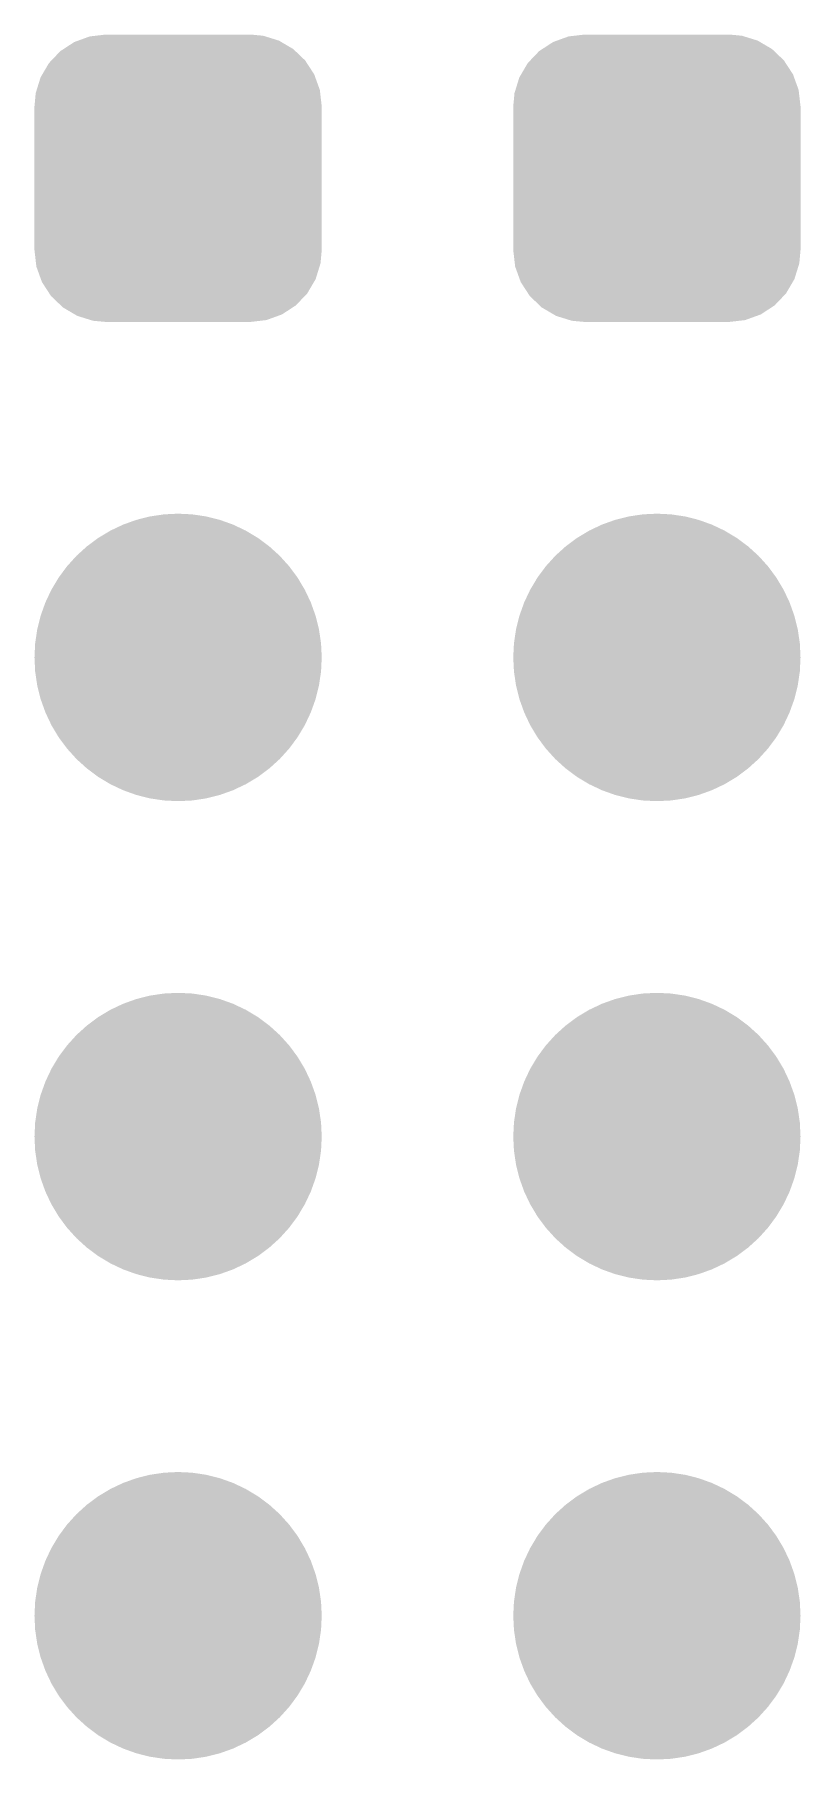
# Model space of a CAD drawing. Extents: x 295 to 953, y 10 to 290.
# Drawn here: x 513.3 to 517.36, y 191.49 to 200.64 of the extents above; entities that cross this region are included whole.
import ezdxf

# ---------------------------------------------------------------- set-up
doc = ezdxf.new("R2010")
doc.units = 0
doc.header["$LTSCALE"] = 5
doc.header["$MEASUREMENT"] = 0
doc.layers.get('0').update_dxf_attribs({"linetype": 'CONTINUOUS', "lineweight": 25})

msp = doc.modelspace()

# ---------------------------------------------------------------- linework, layer by layer
at = {"color": 7, "const_width": 0.762}
for points in [[(513.6787, 197.3333, 1), (514.4407, 197.3333, 1)], [(516.2187, 197.3333, 1), (516.9807, 197.3333, 1)], [(513.6787, 194.7933, 1), (514.4407, 194.7933, 1)], [(516.2187, 194.7933, 1), (516.9807, 194.7933, 1)], [(513.6787, 192.2533, 1), (514.4407, 192.2533, 1)], [(516.2187, 192.2533, 1), (516.9807, 192.2533, 1)]]:
    msp.add_lwpolyline(points, format="xyb", close=True, dxfattribs=at)
at = {"color": 7}
for points in [[(513.5297, 200.6029), (513.5914, 200.6252), (514.5945, 200.6029), (514.5224, 200.6252)], [(513.5914, 200.6252), (513.623, 200.6288), (514.5224, 200.6252), (514.5105, 200.6288)], [(513.623, 200.6288), (513.6787, 200.6353), (514.5105, 200.6288), (514.4407, 200.6353)], [(516.0697, 200.6029), (516.1314, 200.6252), (517.1345, 200.6029), (517.0624, 200.6252)], [(516.1314, 200.6252), (516.163, 200.6288), (517.0624, 200.6252), (517.0505, 200.6288)], [(516.163, 200.6288), (516.2187, 200.6353), (517.0505, 200.6288), (516.9807, 200.6353)], [(513.3879, 200.4978), (513.4352, 200.5474), (514.7338, 200.4978), (514.6818, 200.5474)], [(513.4352, 200.5474), (513.4522, 200.5584), (514.6818, 200.5474), (514.6702, 200.5584)], [(513.4522, 200.5584), (513.5088, 200.5953), (514.6702, 200.5584), (514.6073, 200.5953)], [(513.5088, 200.5953), (513.5297, 200.6029), (514.6073, 200.5953), (514.5945, 200.6029)], [(515.9279, 200.4978), (515.9752, 200.5474), (517.2738, 200.4978), (517.2218, 200.5474)], [(515.9752, 200.5474), (515.9922, 200.5584), (517.2218, 200.5474), (517.2102, 200.5584)], [(515.9922, 200.5584), (516.0488, 200.5953), (517.2102, 200.5584), (517.1473, 200.5953)], [(516.0488, 200.5953), (516.0697, 200.6029), (517.1473, 200.5953), (517.1345, 200.6029)], [(513.3396, 200.4242), (513.3746, 200.4838), (514.7817, 200.4242), (514.7428, 200.4838)], [(513.3746, 200.4838), (513.3879, 200.4978), (514.7428, 200.4838), (514.7338, 200.4978)], [(515.8796, 200.4242), (515.9146, 200.4838), (517.3217, 200.4242), (517.2828, 200.4838)], [(515.9146, 200.4838), (515.9279, 200.4978), (517.2828, 200.4838), (517.2738, 200.4978)], [(513.3095, 200.3416), (513.3301, 200.4081), (514.8116, 200.3416), (514.7875, 200.4081)], [(513.3301, 200.4081), (513.3396, 200.4242), (514.7875, 200.4081), (514.7817, 200.4242)], [(515.8495, 200.3416), (515.8701, 200.4081), (517.3516, 200.3416), (517.3275, 200.4081)], [(515.8701, 200.4081), (515.8796, 200.4242), (517.3275, 200.4081), (517.3217, 200.4242)], [(513.2977, 200.2543), (513.3042, 200.3242), (514.8217, 200.2543), (514.8136, 200.3242)], [(513.2977, 199.4923), (513.2977, 200.2543), (514.8217, 199.4923), (514.8217, 200.2543)], [(513.3042, 200.3242), (513.3095, 200.3416), (514.8136, 200.3242), (514.8116, 200.3416)], [(515.8377, 200.2543), (515.8442, 200.3242), (517.3617, 200.2543), (517.3536, 200.3242)], [(515.8377, 199.4923), (515.8377, 200.2543), (517.3617, 199.4923), (517.3617, 200.2543)], [(515.8442, 200.3242), (515.8495, 200.3416), (517.3536, 200.3242), (517.3516, 200.3416)], [(513.3058, 199.4225), (513.2977, 199.4923), (514.8152, 199.4225), (514.8217, 199.4923)], [(515.8458, 199.4225), (515.8377, 199.4923), (517.3552, 199.4225), (517.3617, 199.4923)], [(513.3078, 199.405), (513.3058, 199.4225), (514.8099, 199.405), (514.8152, 199.4225)], [(513.3318, 199.3385), (513.3078, 199.405), (514.7893, 199.3385), (514.8099, 199.405)], [(515.8478, 199.405), (515.8458, 199.4225), (517.3499, 199.405), (517.3552, 199.4225)], [(515.8718, 199.3385), (515.8478, 199.405), (517.3293, 199.3385), (517.3499, 199.405)], [(513.3377, 199.3224), (513.3318, 199.3385), (514.7798, 199.3224), (514.7893, 199.3385)], [(513.3765, 199.2628), (513.3377, 199.3224), (514.7448, 199.2628), (514.7798, 199.3224)], [(513.3856, 199.2488), (513.3765, 199.2628), (514.7315, 199.2488), (514.7448, 199.2628)], [(513.4376, 199.1992), (513.3856, 199.2488), (514.6842, 199.1992), (514.7315, 199.2488)], [(515.8777, 199.3224), (515.8718, 199.3385), (517.3198, 199.3224), (517.3293, 199.3385)], [(515.9165, 199.2628), (515.8777, 199.3224), (517.2848, 199.2628), (517.3198, 199.3224)], [(515.9256, 199.2488), (515.9165, 199.2628), (517.2715, 199.2488), (517.2848, 199.2628)], [(515.9776, 199.1992), (515.9256, 199.2488), (517.2242, 199.1992), (517.2715, 199.2488)], [(513.4492, 199.1882), (513.4376, 199.1992), (514.6672, 199.1882), (514.6842, 199.1992)], [(513.5121, 199.1513), (513.4492, 199.1882), (514.6106, 199.1513), (514.6672, 199.1882)], [(515.9892, 199.1882), (515.9776, 199.1992), (517.2072, 199.1882), (517.2242, 199.1992)], [(516.0521, 199.1513), (515.9892, 199.1882), (517.1506, 199.1513), (517.2072, 199.1882)], [(513.5249, 199.1437), (513.5121, 199.1513), (514.5896, 199.1437), (514.6106, 199.1513)], [(513.597, 199.1214), (513.5249, 199.1437), (514.5279, 199.1214), (514.5896, 199.1437)], [(513.6088, 199.1178), (513.597, 199.1214), (514.4963, 199.1178), (514.5279, 199.1214)], [(513.6787, 199.1113), (513.6088, 199.1178), (514.4407, 199.1113), (514.4963, 199.1178)], [(516.0649, 199.1437), (516.0521, 199.1513), (517.1296, 199.1437), (517.1506, 199.1513)], [(516.137, 199.1214), (516.0649, 199.1437), (517.0679, 199.1214), (517.1296, 199.1437)], [(516.1488, 199.1178), (516.137, 199.1214), (517.0363, 199.1178), (517.0679, 199.1214)], [(516.2187, 199.1113), (516.1488, 199.1178), (516.9807, 199.1113), (517.0363, 199.1178)]]:
    msp.add_solid(points, dxfattribs=at)

doc.saveas('drawing.dxf')
